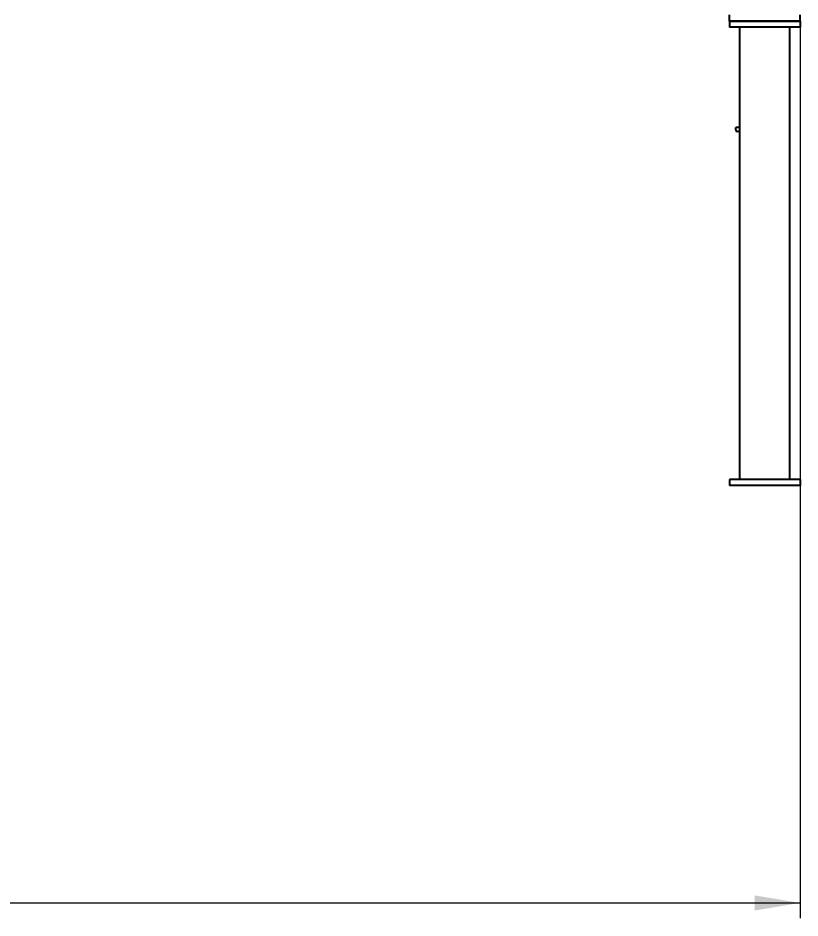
# Model space of a CAD drawing. Header units: millimetres. Extents: x 8 to 420, y -1 to 292.
# Drawn here: x 207.9 to 259.8, y 138.9 to 198.6 of the extents above; entities that cross this region are included whole.
import ezdxf

# ---------------------------------------------------------------- set-up
doc = ezdxf.new("R2010")
doc.units = ezdxf.units.MM
doc.styles.add('SLDTEXTSTYLE4', font='TXT', dxfattribs={"width": 0.605})
doc.dimstyles.new('SLDDIMSTYLE0', dxfattribs={"dimtxt": 3.5, "dimasz": 3, "dimexe": 0, "dimexo": 0.0625, "dimgap": 0.875, "dimtad": 2, "dimdec": 3, "dimlfac": 15, "dimrnd": 1e-09, "dimzin": 12, "dimdsep": 46, "dimtxsty": 'SLDTEXTSTYLE4', "dimsah": 1, "dimcen": 0.09, "dimadec": 0, "dimazin": 3, "dimtfac": 1, "dimtdec": 3, "dimtofl": 0, "dimtmove": 0, "dimatfit": 3, "dimfxl": 0, "dimfrac": 2, "dimtolj": 1, "dimtzin": 12, "dimarcsym": 0})

# ---------------------------------------------------------------- blocks, each defined once
blk = doc.blocks.new('_D_10')
at = {"color": 7, "linetype": 'Continuous', "lineweight": 0}
for p, q in [((59.808, 198.79), (59.808, 138.922)), ((259.808, 198.79), (259.808, 138.922)), ((59.808, 139.922), (259.808, 139.922))]:
    blk.add_line(p, q, dxfattribs=at)
at = {"color": 7, "linetype": 'Continuous', "lineweight": 18}
for points in [[(59.808, 139.922), (62.808, 139.422), (62.808, 140.422)], [(259.808, 139.922), (256.808, 140.422), (256.808, 139.422)]]:
    blk.add_solid(points, dxfattribs=at)
at = {"color": 7, "linetype": 'Continuous', "lineweight": 18, "insert": (153.442, 144.434), "char_height": 3.5, "attachment_point": 1, "style": 'SLDTEXTSTYLE4'}
blk.add_mtext('3000', dxfattribs=at)

msp = doc.modelspace()

# ---------------------------------------------------------------- linework, layer by layer
at = {"color": 7, "linetype": 'Continuous', "lineweight": 25}
for p, q in [((255.141626, 198.389827), (255.141626, 198.789827)), ((259.808292, 198.389827), (259.808292, 198.789827)), ((255.141626, 198.389827), (259.808292, 198.389827)), ((255.141626, 198.389827), (255.141626, 197.989827)), ((259.808292, 198.389827), (255.141626, 198.389827)), ((259.808292, 198.389827), (259.808292, 197.989827)), ((259.808292, 197.989827), (255.141626, 197.989827)), ((255.808292, 167.989827), (255.808292, 197.989827)), ((259.141626, 167.989827), (259.141626, 197.989827)), ((255.541626, 191.176494), (255.541626, 191.323161)), ((255.808292, 191.323161), (255.541626, 191.323161)), ((255.808292, 191.056494), (255.661626, 191.056494)), ((259.808292, 167.989827), (255.141626, 167.989827)), ((255.141626, 167.989827), (255.141626, 167.589827)), ((259.808292, 167.989827), (259.808292, 167.589827)), ((259.808292, 167.589827), (255.141626, 167.589827))]:
    msp.add_line(p, q, dxfattribs=at)
msp.add_arc((255.661626, 191.176494), 0.12, 180, 270, dxfattribs=at)

# ---------------------------------------------------------------- dimensions: what is measured, and where the dimension line sits
at = {"color": 7, "linetype": 'Continuous', "lineweight": 18}
dim = msp.add_linear_dim(base=(259.808292, 139.922269), p1=(59.808292, 198.789827), p2=(259.808292, 198.789827), dimstyle='SLDDIMSTYLE0', dxfattribs=at)
dim.commit()
dim.dimension.update_dxf_attribs({"geometry": '_D_10', "text_midpoint": (157.826351, 139.922269), "dimtype": 160})

doc.saveas('drawing.dxf')
